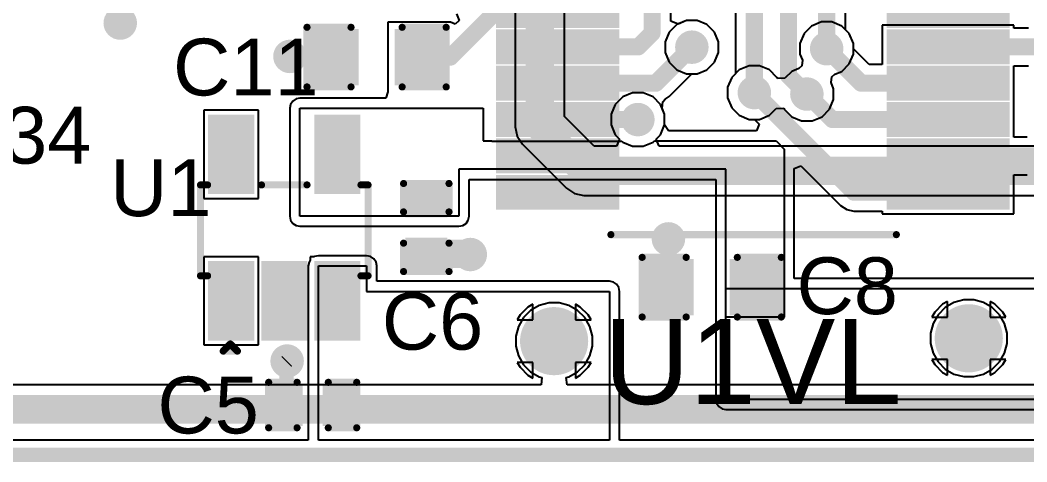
# Model space of a CAD drawing. Header units: millimetres. Extents: x 0 to 215, y 0 to 215.
# Drawn here: x 2.194 to 2.903, y 1.245 to 1.556 of the extents above; entities that cross this region are included whole.
import ezdxf

# ---------------------------------------------------------------- set-up
doc = ezdxf.new("R2010")
doc.units = ezdxf.units.MM
doc.header["$MEASUREMENT"] = 0
for name, color, linetype in [('BottomLayer', 5, 'Continuous'), ('BottomSolder', 6, 'Continuous'), ('Mechanical1', 6, 'Continuous'), ('MultiLayer', 9, 'Continuous'), ('PadHoleLayer', 156, 'Continuous'), ('TopLayer', 1, 'Continuous'), ('TopOverlay', 2, 'Continuous'), ('TopPaste', 8, 'Continuous'), ('TopSolder', 216, 'Continuous'), ('ViaHoleLayer', 16, 'Continuous')]:
    doc.layers.add(name, color=color, linetype=linetype)
doc.styles.add('Arial', font='', dxfattribs={"height": 0.2})
doc.styles.get('Arial').set_extended_font_data('Arial')

# ---------------------------------------------------------------- blocks, each defined once
blk = doc.blocks.new('SSOP_20_208____24')
at = {"layer": 'TopLayer'}
for points in [[(-0.17681, 0.12343), (-0.09807, 0.12343), (-0.09807, 0.10689), (-0.17681, 0.10689)], [(0.09807, 0.12343), (0.17681, 0.12343), (0.17681, 0.10689), (0.09807, 0.10689)], [(-0.17681, 0.09783), (-0.09807, 0.09783), (-0.09807, 0.0813), (-0.17681, 0.0813)], [(0.09807, 0.09783), (0.17681, 0.09783), (0.17681, 0.0813), (0.09807, 0.0813)], [(-0.17681, 0.07224), (-0.09807, 0.07224), (-0.09807, 0.05571), (-0.17681, 0.05571)], [(0.09807, 0.07224), (0.17681, 0.07224), (0.17681, 0.05571), (0.09807, 0.05571)], [(-0.17681, 0.04665), (-0.09807, 0.04665), (-0.09807, 0.03012), (-0.17681, 0.03012)], [(0.09807, 0.04665), (0.17681, 0.04665), (0.17681, 0.03012), (0.09807, 0.03012)], [(-0.17681, 0.02106), (-0.09807, 0.02106), (-0.09807, 0.00453), (-0.17681, 0.00453)], [(0.09807, 0.02106), (0.17681, 0.02106), (0.17681, 0.00453), (0.09807, 0.00453)], [(-0.17681, -0.00453), (-0.09807, -0.00453), (-0.09807, -0.02106), (-0.17681, -0.02106)], [(0.09807, -0.00453), (0.17681, -0.00453), (0.17681, -0.02106), (0.09807, -0.02106)], [(-0.17681, -0.03012), (-0.09807, -0.03012), (-0.09807, -0.04665), (-0.17681, -0.04665)], [(0.09807, -0.03012), (0.17681, -0.03012), (0.17681, -0.04665), (0.09807, -0.04665)], [(-0.17681, -0.05571), (-0.09807, -0.05571), (-0.09807, -0.07224), (-0.17681, -0.07224)], [(0.09807, -0.05571), (0.17681, -0.05571), (0.17681, -0.07224), (0.09807, -0.07224)], [(-0.17681, -0.0813), (-0.09807, -0.0813), (-0.09807, -0.09783), (-0.17681, -0.09783)], [(0.09807, -0.0813), (0.17681, -0.0813), (0.17681, -0.09783), (0.09807, -0.09783)], [(-0.17681, -0.10689), (-0.09807, -0.10689), (-0.09807, -0.12343), (-0.17681, -0.12343)], [(0.09807, -0.10689), (0.17681, -0.10689), (0.17681, -0.12343), (0.09807, -0.12343)]]:
    blk.add_hatch(color=1, dxfattribs=at).paths.add_polyline_path(points)
at = {"layer": 'TopPaste'}
for points in [[(-0.17681, 0.12343), (-0.09807, 0.12343), (-0.09807, 0.10689), (-0.17681, 0.10689)], [(0.09807, 0.12343), (0.17681, 0.12343), (0.17681, 0.10689), (0.09807, 0.10689)], [(-0.17681, 0.09783), (-0.09807, 0.09783), (-0.09807, 0.0813), (-0.17681, 0.0813)], [(0.09807, 0.09783), (0.17681, 0.09783), (0.17681, 0.0813), (0.09807, 0.0813)], [(-0.17681, 0.07224), (-0.09807, 0.07224), (-0.09807, 0.05571), (-0.17681, 0.05571)], [(0.09807, 0.07224), (0.17681, 0.07224), (0.17681, 0.05571), (0.09807, 0.05571)], [(-0.17681, 0.04665), (-0.09807, 0.04665), (-0.09807, 0.03012), (-0.17681, 0.03012)], [(0.09807, 0.04665), (0.17681, 0.04665), (0.17681, 0.03012), (0.09807, 0.03012)], [(-0.17681, 0.02106), (-0.09807, 0.02106), (-0.09807, 0.00453), (-0.17681, 0.00453)], [(0.09807, 0.02106), (0.17681, 0.02106), (0.17681, 0.00453), (0.09807, 0.00453)], [(-0.17681, -0.00453), (-0.09807, -0.00453), (-0.09807, -0.02106), (-0.17681, -0.02106)], [(0.09807, -0.00453), (0.17681, -0.00453), (0.17681, -0.02106), (0.09807, -0.02106)], [(-0.17681, -0.03012), (-0.09807, -0.03012), (-0.09807, -0.04665), (-0.17681, -0.04665)], [(0.09807, -0.03012), (0.17681, -0.03012), (0.17681, -0.04665), (0.09807, -0.04665)], [(-0.17681, -0.05571), (-0.09807, -0.05571), (-0.09807, -0.07224), (-0.17681, -0.07224)], [(0.09807, -0.05571), (0.17681, -0.05571), (0.17681, -0.07224), (0.09807, -0.07224)], [(-0.17681, -0.0813), (-0.09807, -0.0813), (-0.09807, -0.09783), (-0.17681, -0.09783)], [(0.09807, -0.0813), (0.17681, -0.0813), (0.17681, -0.09783), (0.09807, -0.09783)], [(-0.17681, -0.10689), (-0.09807, -0.10689), (-0.09807, -0.12343), (-0.17681, -0.12343)], [(0.09807, -0.10689), (0.17681, -0.10689), (0.17681, -0.12343), (0.09807, -0.12343)]]:
    blk.add_hatch(color=8, dxfattribs=at).paths.add_polyline_path(points)
at = {"layer": 'TopSolder'}
for points in [[(-0.18081, 0.12743), (-0.09407, 0.12743), (-0.09407, 0.10289), (-0.18081, 0.10289)], [(0.09407, 0.12743), (0.18081, 0.12743), (0.18081, 0.10289), (0.09407, 0.10289)], [(-0.18081, 0.10183), (-0.09407, 0.10183), (-0.09407, 0.0773), (-0.18081, 0.0773)], [(0.09407, 0.10183), (0.18081, 0.10183), (0.18081, 0.0773), (0.09407, 0.0773)], [(-0.18081, 0.07624), (-0.09407, 0.07624), (-0.09407, 0.05171), (-0.18081, 0.05171)], [(0.09407, 0.07624), (0.18081, 0.07624), (0.18081, 0.05171), (0.09407, 0.05171)], [(-0.18081, 0.05065), (-0.09407, 0.05065), (-0.09407, 0.02612), (-0.18081, 0.02612)], [(0.09407, 0.05065), (0.18081, 0.05065), (0.18081, 0.02612), (0.09407, 0.02612)], [(-0.18081, 0.02506), (-0.09407, 0.02506), (-0.09407, 0.00053), (-0.18081, 0.00053)], [(0.09407, 0.02506), (0.18081, 0.02506), (0.18081, 0.00053), (0.09407, 0.00053)], [(-0.18081, -0.00053), (-0.09407, -0.00053), (-0.09407, -0.02506), (-0.18081, -0.02506)], [(0.09407, -0.00053), (0.18081, -0.00053), (0.18081, -0.02506), (0.09407, -0.02506)], [(-0.18081, -0.02612), (-0.09407, -0.02612), (-0.09407, -0.05065), (-0.18081, -0.05065)], [(0.09407, -0.02612), (0.18081, -0.02612), (0.18081, -0.05065), (0.09407, -0.05065)], [(-0.18081, -0.05171), (-0.09407, -0.05171), (-0.09407, -0.07624), (-0.18081, -0.07624)], [(0.09407, -0.05171), (0.18081, -0.05171), (0.18081, -0.07624), (0.09407, -0.07624)], [(-0.18081, -0.0773), (-0.09407, -0.0773), (-0.09407, -0.10183), (-0.18081, -0.10183)], [(0.09407, -0.0773), (0.18081, -0.0773), (0.18081, -0.10183), (0.09407, -0.10183)], [(-0.18081, -0.10289), (-0.09407, -0.10289), (-0.09407, -0.12743), (-0.18081, -0.12743)], [(0.09407, -0.10289), (0.18081, -0.10289), (0.18081, -0.12743), (0.09407, -0.12743)]]:
    blk.add_hatch(color=216, dxfattribs=at).paths.add_polyline_path(points)
at = {"layer": 'TopOverlay', "const_width": 0.005}
for points in [[(-0.1, 0.145), (0.101, 0.145)], [(-0.18817, 0.11054), (-0.18817, 0.12054)], [(-0.18817, 0.12054), (-0.18317, 0.11554)], [(-0.18817, 0.11054), (-0.18317, 0.11554)], [(-0.1, -0.145), (0.101, -0.145)]]:
    blk.add_lwpolyline(points, dxfattribs=at)
at = {"layer": 'TopOverlay', "const_width": 0.0025}
for points in [[(-0.10125, 0.145, 1), (-0.09875, 0.145, 1)], [(0.09975, 0.145, 1), (0.10225, 0.145, 1)], [(-0.18942, 0.12054, 1), (-0.18692, 0.12054, 1)], [(-0.18942, 0.12054, 1), (-0.18692, 0.12054, 1)], [(-0.18442, 0.11554, 1), (-0.18192, 0.11554, 1)], [(-0.18442, 0.11554, 1), (-0.18192, 0.11554, 1)], [(-0.18942, 0.11054, 1), (-0.18692, 0.11054, 1)], [(-0.18942, 0.11054, 1), (-0.18692, 0.11054, 1)], [(-0.10125, -0.145, 1), (-0.09875, -0.145, 1)], [(0.09975, -0.145, 1), (0.10225, -0.145, 1)]]:
    blk.add_lwpolyline(points, format="xyb", close=True, dxfattribs=at)
blk = doc.blocks.new('TSOT_23_5_25')
at = {"layer": 'TopLayer'}
for points in [[(-0.02756, 0.04961), (-0.02756, 0.0252), (-0.07559, 0.0252), (-0.07559, 0.04961)], [(0.07559, 0.04961), (0.07559, 0.0252), (0.02756, 0.0252), (0.02756, 0.04961)], [(-0.02756, 0.0122), (-0.02756, -0.0122), (-0.07559, -0.0122), (-0.07559, 0.0122)], [(-0.02756, -0.0252), (-0.02756, -0.04961), (-0.07559, -0.04961), (-0.07559, -0.0252)], [(0.07559, -0.0252), (0.07559, -0.04961), (0.02756, -0.04961), (0.02756, -0.0252)]]:
    blk.add_hatch(color=1, dxfattribs=at).paths.add_polyline_path(points)
at = {"layer": 'TopPaste'}
for points in [[(-0.02756, 0.04961), (-0.02756, 0.0252), (-0.07559, 0.0252), (-0.07559, 0.04961)], [(0.07559, 0.04961), (0.07559, 0.0252), (0.02756, 0.0252), (0.02756, 0.04961)], [(-0.02756, 0.0122), (-0.02756, -0.0122), (-0.07559, -0.0122), (-0.07559, 0.0122)], [(-0.02756, -0.0252), (-0.02756, -0.04961), (-0.07559, -0.04961), (-0.07559, -0.0252)], [(0.07559, -0.0252), (0.07559, -0.04961), (0.02756, -0.04961), (0.02756, -0.0252)]]:
    blk.add_hatch(color=8, dxfattribs=at).paths.add_polyline_path(points)
at = {"layer": 'TopSolder'}
for points in [[(-0.02356, 0.05361), (-0.02356, 0.0212), (-0.07959, 0.0212), (-0.07959, 0.05361)], [(0.07959, 0.05361), (0.07959, 0.0212), (0.02356, 0.0212), (0.02356, 0.05361)], [(-0.02356, 0.0162), (-0.02356, -0.0162), (-0.07959, -0.0162), (-0.07959, 0.0162)], [(-0.02356, -0.0212), (-0.02356, -0.05361), (-0.07959, -0.05361), (-0.07959, -0.0212)], [(0.07959, -0.0212), (0.07959, -0.05361), (0.02356, -0.05361), (0.02356, -0.0212)]]:
    blk.add_hatch(color=216, dxfattribs=at).paths.add_polyline_path(points)
at = {"layer": 'TopOverlay', "const_width": 0.005}
for points in [[(-0.034, 0.059), (-0.034, 0.054)], [(-0.034, 0.059), (0.03, 0.059)], [(0.03, 0.059), (0.03, 0.054)], [(-0.087, 0.043), (-0.087, 0.033)], [(-0.087, 0.043), (-0.082, 0.038)], [(-0.082, 0.038), (-0.087, 0.033)], [(0.03, 0.016), (0.03, -0.016)], [(-0.034, -0.054), (-0.034, -0.059)], [(-0.034, -0.059), (0.03, -0.059)], [(0.03, -0.054), (0.03, -0.059)]]:
    blk.add_lwpolyline(points, dxfattribs=at)
at = {"layer": 'TopOverlay', "const_width": 0.0025}
for points in [[(-0.03525, 0.059, 1), (-0.03275, 0.059, 1)], [(-0.03525, 0.059, 1), (-0.03275, 0.059, 1)], [(0.02875, 0.059, 1), (0.03125, 0.059, 1)], [(0.02875, 0.059, 1), (0.03125, 0.059, 1)], [(-0.03525, 0.054, 1), (-0.03275, 0.054, 1)], [(0.02875, 0.054, 1), (0.03125, 0.054, 1)], [(-0.08825, 0.043, 1), (-0.08575, 0.043, 1)], [(-0.08825, 0.043, 1), (-0.08575, 0.043, 1)], [(-0.08825, 0.033, 1), (-0.08575, 0.033, 1)], [(-0.08825, 0.033, 1), (-0.08575, 0.033, 1)], [(-0.08325, 0.038, 1), (-0.08075, 0.038, 1)], [(-0.08325, 0.038, 1), (-0.08075, 0.038, 1)], [(0.02875, 0.016, 1), (0.03125, 0.016, 1)], [(0.02875, -0.016, 1), (0.03125, -0.016, 1)], [(-0.03525, -0.054, 1), (-0.03275, -0.054, 1)], [(-0.03525, -0.059, 1), (-0.03275, -0.059, 1)], [(-0.03525, -0.059, 1), (-0.03275, -0.059, 1)], [(0.02875, -0.054, 1), (0.03125, -0.054, 1)], [(0.02875, -0.059, 1), (0.03125, -0.059, 1)], [(0.02875, -0.059, 1), (0.03125, -0.059, 1)]]:
    blk.add_lwpolyline(points, format="xyb", close=True, dxfattribs=at)
blk = doc.blocks.new('T____P______TH_1_8___H_________0_92___145')
at = {"layer": 'BottomLayer'}
h = blk.add_hatch(color=5, dxfattribs=at)
edge = h.paths.add_edge_path()
edge.add_arc((0, 0), 0.02, 0, 360)
at = {"layer": 'BottomSolder'}
h = blk.add_hatch(color=6, dxfattribs=at)
edge = h.paths.add_edge_path()
edge.add_arc((0, 0), 0.024, 0, 360)
at = {"layer": 'MultiLayer'}
h = blk.add_hatch(color=9, dxfattribs=at)
edge = h.paths.add_edge_path()
edge.add_arc((0, 0), 0.02, 0, 360)
at = {"layer": 'PadHoleLayer'}
h = blk.add_hatch(color=156, dxfattribs=at)
edge = h.paths.add_edge_path()
edge.add_arc((0, 0), 0.01, 0, 360)
at = {"layer": 'TopLayer'}
h = blk.add_hatch(color=1, dxfattribs=at)
edge = h.paths.add_edge_path()
edge.add_arc((0, 0), 0.02, 0, 360)
at = {"layer": 'TopSolder'}
h = blk.add_hatch(color=216, dxfattribs=at)
edge = h.paths.add_edge_path()
edge.add_arc((0, 0), 0.024, 0, 360)
blk = doc.blocks.new('T____P______TH_1_8___H_________0_92___146')
at = {"layer": 'BottomLayer'}
h = blk.add_hatch(color=5, dxfattribs=at)
edge = h.paths.add_edge_path()
edge.add_arc((0, 0), 0.02, 0, 360)
at = {"layer": 'BottomSolder'}
h = blk.add_hatch(color=6, dxfattribs=at)
edge = h.paths.add_edge_path()
edge.add_arc((0, 0), 0.024, 0, 360)
at = {"layer": 'MultiLayer'}
h = blk.add_hatch(color=9, dxfattribs=at)
edge = h.paths.add_edge_path()
edge.add_arc((0, 0), 0.02, 0, 360)
at = {"layer": 'PadHoleLayer'}
h = blk.add_hatch(color=156, dxfattribs=at)
edge = h.paths.add_edge_path()
edge.add_arc((0, 0), 0.01, 0, 360)
at = {"layer": 'TopLayer'}
h = blk.add_hatch(color=1, dxfattribs=at)
edge = h.paths.add_edge_path()
edge.add_arc((0, 0), 0.02, 0, 360)
at = {"layer": 'TopSolder'}
h = blk.add_hatch(color=216, dxfattribs=at)
edge = h.paths.add_edge_path()
edge.add_arc((0, 0), 0.024, 0, 360)
blk = doc.blocks.new('C___0603_195')
at = {"layer": 'TopLayer'}
for points in [[(-0.015, 0.0175), (-0.015, -0.0175), (-0.045, -0.0175), (-0.045, 0.0175)], [(0.045, 0.0175), (0.045, -0.0175), (0.015, -0.0175), (0.015, 0.0175)]]:
    blk.add_hatch(color=1, dxfattribs=at).paths.add_polyline_path(points)
at = {"layer": 'TopPaste'}
for points in [[(-0.015, 0.0175), (-0.015, -0.0175), (-0.045, -0.0175), (-0.045, 0.0175)], [(0.045, 0.0175), (0.045, -0.0175), (0.015, -0.0175), (0.015, 0.0175)]]:
    blk.add_hatch(color=8, dxfattribs=at).paths.add_polyline_path(points)
at = {"layer": 'TopSolder'}
for points in [[(-0.01264, 0.01986), (-0.01264, -0.01986), (-0.04736, -0.01986), (-0.04736, 0.01986)], [(0.04736, 0.01986), (0.04736, -0.01986), (0.01264, -0.01986), (0.01264, 0.01986)]]:
    blk.add_hatch(color=216, dxfattribs=at).paths.add_polyline_path(points)
at = {"layer": 'TopOverlay', "const_width": 0.005}
for points in [[(-0.049, 0.021), (-0.018, 0.021)], [(-0.049, -0.021), (-0.049, 0.021)], [(0.018, 0.021), (0.049, 0.021)], [(0.049, -0.021), (0.049, 0.021)], [(-0.049, -0.021), (-0.018, -0.021)], [(0.018, -0.021), (0.049, -0.021)]]:
    blk.add_lwpolyline(points, dxfattribs=at)
at = {"layer": 'TopOverlay', "const_width": 0.0025}
for points in [[(-0.05025, 0.021, 1), (-0.04775, 0.021, 1)], [(-0.05025, 0.021, 1), (-0.04775, 0.021, 1)], [(-0.01925, 0.021, 1), (-0.01675, 0.021, 1)], [(0.01675, 0.021, 1), (0.01925, 0.021, 1)], [(0.04775, 0.021, 1), (0.05025, 0.021, 1)], [(0.04775, 0.021, 1), (0.05025, 0.021, 1)], [(-0.05025, -0.021, 1), (-0.04775, -0.021, 1)], [(-0.05025, -0.021, 1), (-0.04775, -0.021, 1)], [(-0.01925, -0.021, 1), (-0.01675, -0.021, 1)], [(0.01675, -0.021, 1), (0.01925, -0.021, 1)], [(0.04775, -0.021, 1), (0.05025, -0.021, 1)], [(0.04775, -0.021, 1), (0.05025, -0.021, 1)]]:
    blk.add_lwpolyline(points, format="xyb", close=True, dxfattribs=at)
blk = doc.blocks.new('C___0603_198')
at = {"layer": 'TopLayer'}
for points in [[(-0.015, 0.0175), (-0.015, -0.0175), (-0.045, -0.0175), (-0.045, 0.0175)], [(0.045, 0.0175), (0.045, -0.0175), (0.015, -0.0175), (0.015, 0.0175)]]:
    blk.add_hatch(color=1, dxfattribs=at).paths.add_polyline_path(points)
at = {"layer": 'TopPaste'}
for points in [[(-0.015, 0.0175), (-0.015, -0.0175), (-0.045, -0.0175), (-0.045, 0.0175)], [(0.045, 0.0175), (0.045, -0.0175), (0.015, -0.0175), (0.015, 0.0175)]]:
    blk.add_hatch(color=8, dxfattribs=at).paths.add_polyline_path(points)
at = {"layer": 'TopSolder'}
for points in [[(-0.01264, 0.01986), (-0.01264, -0.01986), (-0.04736, -0.01986), (-0.04736, 0.01986)], [(0.04736, 0.01986), (0.04736, -0.01986), (0.01264, -0.01986), (0.01264, 0.01986)]]:
    blk.add_hatch(color=216, dxfattribs=at).paths.add_polyline_path(points)
at = {"layer": 'TopOverlay', "const_width": 0.005}
for points in [[(-0.049, 0.021), (-0.018, 0.021)], [(-0.049, -0.021), (-0.049, 0.021)], [(0.018, 0.021), (0.049, 0.021)], [(0.049, -0.021), (0.049, 0.021)], [(-0.049, -0.021), (-0.018, -0.021)], [(0.018, -0.021), (0.049, -0.021)]]:
    blk.add_lwpolyline(points, dxfattribs=at)
at = {"layer": 'TopOverlay', "const_width": 0.0025}
for points in [[(-0.05025, 0.021, 1), (-0.04775, 0.021, 1)], [(-0.05025, 0.021, 1), (-0.04775, 0.021, 1)], [(-0.01925, 0.021, 1), (-0.01675, 0.021, 1)], [(0.01675, 0.021, 1), (0.01925, 0.021, 1)], [(0.04775, 0.021, 1), (0.05025, 0.021, 1)], [(0.04775, 0.021, 1), (0.05025, 0.021, 1)], [(-0.05025, -0.021, 1), (-0.04775, -0.021, 1)], [(-0.05025, -0.021, 1), (-0.04775, -0.021, 1)], [(-0.01925, -0.021, 1), (-0.01675, -0.021, 1)], [(0.01675, -0.021, 1), (0.01925, -0.021, 1)], [(0.04775, -0.021, 1), (0.05025, -0.021, 1)], [(0.04775, -0.021, 1), (0.05025, -0.021, 1)]]:
    blk.add_lwpolyline(points, format="xyb", close=True, dxfattribs=at)
blk = doc.blocks.new('C___0402_200')
at = {"layer": 'TopLayer'}
for points in [[(-0.0275, -0.0125), (-0.0275, 0.0125), (-0.0095, 0.0125), (-0.0095, -0.0125)], [(0.0095, -0.0125), (0.0095, 0.0125), (0.0275, 0.0125), (0.0275, -0.0125)]]:
    blk.add_hatch(color=1, dxfattribs=at).paths.add_polyline_path(points)
at = {"layer": 'TopPaste'}
for points in [[(-0.0275, -0.0125), (-0.0275, 0.0125), (-0.0095, 0.0125), (-0.0095, -0.0125)], [(0.0095, -0.0125), (0.0095, 0.0125), (0.0275, 0.0125), (0.0275, -0.0125)]]:
    blk.add_hatch(color=8, dxfattribs=at).paths.add_polyline_path(points)
at = {"layer": 'TopSolder'}
for points in [[(-0.02986, -0.01486), (-0.02986, 0.01486), (-0.00714, 0.01486), (-0.00714, -0.01486)], [(0.00714, -0.01486), (0.00714, 0.01486), (0.02986, 0.01486), (0.02986, -0.01486)]]:
    blk.add_hatch(color=216, dxfattribs=at).paths.add_polyline_path(points)
at = {"layer": 'TopOverlay', "const_width": 0.005}
for points in [[(-0.011, 0.016), (-0.031, 0.016)], [(-0.031, -0.016), (-0.031, 0.016)], [(0.031, 0.016), (0.011, 0.016)], [(0.031, -0.016), (0.031, 0.016)], [(-0.011, -0.016), (-0.031, -0.016)], [(0.031, -0.016), (0.011, -0.016)]]:
    blk.add_lwpolyline(points, dxfattribs=at)
at = {"layer": 'TopOverlay', "const_width": 0.0025}
for points in [[(-0.03225, 0.016, 1), (-0.02975, 0.016, 1)], [(-0.03225, 0.016, 1), (-0.02975, 0.016, 1)], [(-0.01225, 0.016, 1), (-0.00975, 0.016, 1)], [(0.00975, 0.016, 1), (0.01225, 0.016, 1)], [(0.02975, 0.016, 1), (0.03225, 0.016, 1)], [(0.02975, 0.016, 1), (0.03225, 0.016, 1)], [(-0.03225, -0.016, 1), (-0.02975, -0.016, 1)], [(-0.03225, -0.016, 1), (-0.02975, -0.016, 1)], [(-0.01225, -0.016, 1), (-0.00975, -0.016, 1)], [(0.00975, -0.016, 1), (0.01225, -0.016, 1)], [(0.02975, -0.016, 1), (0.03225, -0.016, 1)], [(0.02975, -0.016, 1), (0.03225, -0.016, 1)]]:
    blk.add_lwpolyline(points, format="xyb", close=True, dxfattribs=at)
blk = doc.blocks.new('C___0402_201')
at = {"layer": 'TopLayer'}
for points in [[(-0.0275, -0.0125), (-0.0275, 0.0125), (-0.0095, 0.0125), (-0.0095, -0.0125)], [(0.0095, -0.0125), (0.0095, 0.0125), (0.0275, 0.0125), (0.0275, -0.0125)]]:
    blk.add_hatch(color=1, dxfattribs=at).paths.add_polyline_path(points)
at = {"layer": 'TopPaste'}
for points in [[(-0.0275, -0.0125), (-0.0275, 0.0125), (-0.0095, 0.0125), (-0.0095, -0.0125)], [(0.0095, -0.0125), (0.0095, 0.0125), (0.0275, 0.0125), (0.0275, -0.0125)]]:
    blk.add_hatch(color=8, dxfattribs=at).paths.add_polyline_path(points)
at = {"layer": 'TopSolder'}
for points in [[(-0.02986, -0.01486), (-0.02986, 0.01486), (-0.00714, 0.01486), (-0.00714, -0.01486)], [(0.00714, -0.01486), (0.00714, 0.01486), (0.02986, 0.01486), (0.02986, -0.01486)]]:
    blk.add_hatch(color=216, dxfattribs=at).paths.add_polyline_path(points)
at = {"layer": 'TopOverlay', "const_width": 0.005}
for points in [[(-0.011, 0.016), (-0.031, 0.016)], [(-0.031, 0.016), (-0.031, -0.016)], [(0.031, 0.016), (0.011, 0.016)], [(0.031, 0.016), (0.031, -0.016)], [(-0.011, -0.016), (-0.031, -0.016)], [(0.031, -0.016), (0.011, -0.016)]]:
    blk.add_lwpolyline(points, dxfattribs=at)
at = {"layer": 'TopOverlay', "const_width": 0.0025}
for points in [[(-0.03225, 0.016, 1), (-0.02975, 0.016, 1)], [(-0.03225, 0.016, 1), (-0.02975, 0.016, 1)], [(-0.01225, 0.016, 1), (-0.00975, 0.016, 1)], [(0.00975, 0.016, 1), (0.01225, 0.016, 1)], [(0.02975, 0.016, 1), (0.03225, 0.016, 1)], [(0.02975, 0.016, 1), (0.03225, 0.016, 1)], [(-0.03225, -0.016, 1), (-0.02975, -0.016, 1)], [(-0.03225, -0.016, 1), (-0.02975, -0.016, 1)], [(-0.01225, -0.016, 1), (-0.00975, -0.016, 1)], [(0.00975, -0.016, 1), (0.01225, -0.016, 1)], [(0.02975, -0.016, 1), (0.03225, -0.016, 1)], [(0.02975, -0.016, 1), (0.03225, -0.016, 1)]]:
    blk.add_lwpolyline(points, format="xyb", close=True, dxfattribs=at)

msp = doc.modelspace()

# ---------------------------------------------------------------- hatches: boundary and pattern name
at = {"layer": 'BottomLayer'}
h = msp.add_hatch(color=5, dxfattribs=at)
edge = h.paths.add_edge_path()
edge.add_arc((2.2645, 1.554), 0.01181, 0, 360)
h = msp.add_hatch(color=5, dxfattribs=at)
edge = h.paths.add_edge_path()
edge.add_arc((2.667, 1.537), 0.01181, 0, 360)
h = msp.add_hatch(color=5, dxfattribs=at)
edge = h.paths.add_edge_path()
edge.add_arc((2.76193, 1.53594), 0.01181, 0, 360)
h = msp.add_hatch(color=5, dxfattribs=at)
edge = h.paths.add_edge_path()
edge.add_arc((2.384, 1.5305), 0.01181, 0, 360)
h = msp.add_hatch(color=5, dxfattribs=at)
edge = h.paths.add_edge_path()
edge.add_arc((2.711, 1.505), 0.01181, 0, 360)
h = msp.add_hatch(color=5, dxfattribs=at)
edge = h.paths.add_edge_path()
edge.add_arc((2.748, 1.504), 0.01181, 0, 360)
h = msp.add_hatch(color=5, dxfattribs=at)
edge = h.paths.add_edge_path()
edge.add_arc((2.629, 1.486), 0.01181, 0, 360)
h = msp.add_hatch(color=5, dxfattribs=at)
edge = h.paths.add_edge_path()
edge.add_arc((2.6505, 1.402), 0.01181, 0, 360)
h = msp.add_hatch(color=5, dxfattribs=at)
edge = h.paths.add_edge_path()
edge.add_arc((2.511, 1.391), 0.01181, 0, 360)
h = msp.add_hatch(color=5, dxfattribs=at)
edge = h.paths.add_edge_path()
edge.add_arc((2.382, 1.316), 0.01181, 0, 360)
at = {"layer": 'TopLayer'}
h = msp.add_hatch(color=1, dxfattribs=at)
edge = h.paths.add_edge_path()
edge.add_arc((2.2645, 1.554), 0.01181, 0, 360)
h = msp.add_hatch(color=1, dxfattribs=at)
edge = h.paths.add_edge_path()
edge.add_arc((2.667, 1.537), 0.01181, 0, 360)
h = msp.add_hatch(color=1, dxfattribs=at)
edge = h.paths.add_edge_path()
edge.add_arc((2.76193, 1.53594), 0.01181, 0, 360)
h = msp.add_hatch(color=1, dxfattribs=at)
edge = h.paths.add_edge_path()
edge.add_arc((2.384, 1.5305), 0.01181, 0, 360)
h = msp.add_hatch(color=1, dxfattribs=at)
edge = h.paths.add_edge_path()
edge.add_arc((2.711, 1.505), 0.01181, 0, 360)
h = msp.add_hatch(color=1, dxfattribs=at)
edge = h.paths.add_edge_path()
edge.add_arc((2.748, 1.504), 0.01181, 0, 360)
h = msp.add_hatch(color=1, dxfattribs=at)
edge = h.paths.add_edge_path()
edge.add_arc((2.629, 1.486), 0.01181, 0, 360)
h = msp.add_hatch(color=1, dxfattribs=at)
edge = h.paths.add_edge_path()
edge.add_arc((2.6505, 1.402), 0.01181, 0, 360)
h = msp.add_hatch(color=1, dxfattribs=at)
edge = h.paths.add_edge_path()
edge.add_arc((2.511, 1.391), 0.01181, 0, 360)
h = msp.add_hatch(color=1, dxfattribs=at)
edge = h.paths.add_edge_path()
edge.add_arc((2.382, 1.316), 0.01181, 0, 360)
at = {"layer": 'ViaHoleLayer'}
h = msp.add_hatch(color=16, dxfattribs=at)
edge = h.paths.add_edge_path()
edge.add_arc((2.2645, 1.554), 0.00591, 0, 360)
h = msp.add_hatch(color=16, dxfattribs=at)
edge = h.paths.add_edge_path()
edge.add_arc((2.667, 1.537), 0.00591, 0, 360)
h = msp.add_hatch(color=16, dxfattribs=at)
edge = h.paths.add_edge_path()
edge.add_arc((2.76193, 1.53594), 0.00591, 0, 360)
h = msp.add_hatch(color=16, dxfattribs=at)
edge = h.paths.add_edge_path()
edge.add_arc((2.384, 1.5305), 0.00591, 0, 360)
h = msp.add_hatch(color=16, dxfattribs=at)
edge = h.paths.add_edge_path()
edge.add_arc((2.711, 1.505), 0.00591, 0, 360)
h = msp.add_hatch(color=16, dxfattribs=at)
edge = h.paths.add_edge_path()
edge.add_arc((2.748, 1.504), 0.00591, 0, 360)
h = msp.add_hatch(color=16, dxfattribs=at)
edge = h.paths.add_edge_path()
edge.add_arc((2.629, 1.486), 0.00591, 0, 360)
h = msp.add_hatch(color=16, dxfattribs=at)
edge = h.paths.add_edge_path()
edge.add_arc((2.6505, 1.402), 0.00591, 0, 360)
h = msp.add_hatch(color=16, dxfattribs=at)
edge = h.paths.add_edge_path()
edge.add_arc((2.511, 1.391), 0.00591, 0, 360)
h = msp.add_hatch(color=16, dxfattribs=at)
edge = h.paths.add_edge_path()
edge.add_arc((2.382, 1.316), 0.00591, 0, 360)

# ---------------------------------------------------------------- linework, layer by layer
at = {"layer": 'BottomLayer'}
for p, q in [((2.77519, 1.54928), (2.77519, 2.09807)), ((2.54267, 1.646), (2.54267, 1.481)), ((2.57733, 1.48818), (2.57733, 1.63882)), ((2.69775, 1.61944), (2.69775, 1.51835)), ((2.65634, 1.55295), (2.65105, 1.54766)), ((2.66326, 1.55581), (2.65634, 1.55295)), ((2.67074, 1.55581), (2.66326, 1.55581)), ((2.67766, 1.55295), (2.67074, 1.55581)), ((2.68295, 1.54766), (2.67766, 1.55295)), ((2.65105, 1.54766), (2.64819, 1.54074)), ((2.68581, 1.54074), (2.68295, 1.54766)), ((2.77788, 1.54659), (2.77519, 1.54928)), ((2.78075, 1.53968), (2.77788, 1.54659)), ((2.64819, 1.54074), (2.64819, 1.53326)), ((2.68581, 1.53326), (2.68581, 1.54074)), ((2.78075, 1.53219), (2.78075, 1.53968)), ((2.64819, 1.53326), (2.65105, 1.52634)), ((2.68295, 1.52634), (2.68581, 1.53326)), ((2.77788, 1.52528), (2.78075, 1.53219)), ((2.65105, 1.52634), (2.65634, 1.52105)), ((2.67766, 1.52105), (2.68295, 1.52634)), ((2.77259, 1.51999), (2.77788, 1.52528)), ((2.65634, 1.52105), (2.66326, 1.51819)), ((2.66326, 1.51819), (2.67074, 1.51819)), ((2.67074, 1.51819), (2.67766, 1.52105)), ((2.69775, 1.51835), (2.69505, 1.51566)), ((2.76553, 1.51607), (2.7676, 1.51792)), ((2.7676, 1.51792), (2.77259, 1.51999)), ((2.69505, 1.51566), (2.69219, 1.50874)), ((2.765, 1.51212), (2.76553, 1.51607)), ((2.76681, 1.50774), (2.765, 1.51212)), ((2.62526, 1.50481), (2.61834, 1.50195)), ((2.63274, 1.50481), (2.62526, 1.50481)), ((2.63966, 1.50195), (2.63274, 1.50481)), ((2.69219, 1.50874), (2.69219, 1.50126)), ((2.76681, 1.50026), (2.76681, 1.50774)), ((2.61305, 1.49666), (2.61019, 1.48974)), ((2.61834, 1.50195), (2.61305, 1.49666)), ((2.64495, 1.49666), (2.63966, 1.50195)), ((2.64781, 1.48974), (2.64495, 1.49666)), ((2.69219, 1.50126), (2.69505, 1.49434)), ((2.76395, 1.49334), (2.76681, 1.50026)), ((2.61019, 1.48974), (2.61019, 1.48226)), ((2.64781, 1.48226), (2.64781, 1.48974)), ((2.69505, 1.49434), (2.70034, 1.48905)), ((2.70034, 1.48905), (2.70726, 1.48619)), ((2.71474, 1.48619), (2.72166, 1.48905)), ((2.72166, 1.48905), (2.72644, 1.49383)), ((2.72644, 1.49383), (2.73179, 1.49397)), ((2.73179, 1.49397), (2.73205, 1.49334)), ((2.73205, 1.49334), (2.73734, 1.48805)), ((2.75866, 1.48805), (2.76395, 1.49334)), ((2.59818, 1.46733), (2.57733, 1.48818)), ((2.61019, 1.48226), (2.61305, 1.47534)), ((2.64495, 1.47534), (2.64781, 1.48226)), ((2.70726, 1.48619), (2.71474, 1.48619)), ((2.73734, 1.48805), (2.74426, 1.48519)), ((2.74426, 1.48519), (2.75174, 1.48519)), ((2.75174, 1.48519), (2.75866, 1.48805)), ((2.54267, 1.481), (2.54399, 1.47437)), ((2.61305, 1.47534), (2.61606, 1.47233)), ((2.64194, 1.47233), (2.64495, 1.47534)), ((2.54399, 1.47437), (2.54774, 1.46874)), ((2.54774, 1.46874), (2.57874, 1.43774)), ((2.61606, 1.47233), (2.61399, 1.46733)), ((2.64401, 1.46733), (2.64194, 1.47233)), ((2.61399, 1.46733), (2.59818, 1.46733)), ((3.37282, 1.46733), (2.64401, 1.46733)), ((2.57874, 1.43774), (2.58437, 1.43399)), ((2.58437, 1.43399), (2.591, 1.43267)), ((2.591, 1.43267), (3.38, 1.43267)), ((2.55958, 1.35516), (2.55342, 1.35161)), ((2.56645, 1.357), (2.55958, 1.35516)), ((2.57355, 1.357), (2.56645, 1.357)), ((2.58042, 1.35516), (2.57355, 1.357)), ((2.58658, 1.35161), (2.58042, 1.35516)), ((2.85158, 1.35716), (2.84542, 1.35361)), ((2.85845, 1.359), (2.85158, 1.35716)), ((2.86555, 1.359), (2.85845, 1.359)), ((2.87242, 1.35716), (2.86555, 1.359)), ((2.87858, 1.35361), (2.87242, 1.35716)), ((2.55342, 1.35161), (2.54839, 1.34658)), ((2.59161, 1.34658), (2.58658, 1.35161)), ((2.84039, 1.34858), (2.83684, 1.34242)), ((2.84542, 1.35361), (2.84039, 1.34858)), ((2.88361, 1.34858), (2.87858, 1.35361)), ((2.88716, 1.34242), (2.88361, 1.34858)), ((2.54484, 1.34042), (2.543, 1.33355)), ((2.54839, 1.34658), (2.54484, 1.34042)), ((2.59516, 1.34042), (2.59161, 1.34658)), ((2.597, 1.33355), (2.59516, 1.34042)), ((2.83684, 1.34242), (2.835, 1.33555)), ((2.889, 1.33555), (2.88716, 1.34242)), ((2.543, 1.33355), (2.543, 1.32645)), ((2.597, 1.32645), (2.597, 1.33355)), ((2.835, 1.33555), (2.835, 1.32845)), ((2.889, 1.32845), (2.889, 1.33555)), ((2.543, 1.32645), (2.54484, 1.31958)), ((2.59516, 1.31958), (2.597, 1.32645)), ((2.835, 1.32845), (2.83684, 1.32158)), ((2.88716, 1.32158), (2.889, 1.32845)), ((2.54484, 1.31958), (2.54839, 1.31342)), ((2.59161, 1.31342), (2.59516, 1.31958)), ((2.83684, 1.32158), (2.84039, 1.31542)), ((2.88361, 1.31542), (2.88716, 1.32158)), ((2.54839, 1.31342), (2.55342, 1.30839)), ((2.58658, 1.30839), (2.59161, 1.31342)), ((2.84039, 1.31542), (2.84542, 1.31039)), ((2.87858, 1.31039), (2.88361, 1.31542)), ((2.55342, 1.30839), (2.55958, 1.30484)), ((2.55958, 1.30484), (2.56147, 1.30433)), ((2.57853, 1.30433), (2.58042, 1.30484)), ((2.58042, 1.30484), (2.58658, 1.30839)), ((2.84542, 1.31039), (2.85158, 1.30684)), ((2.85158, 1.30684), (2.85845, 1.305)), ((2.85845, 1.305), (2.86555, 1.305)), ((2.86555, 1.305), (2.87242, 1.30684)), ((2.87242, 1.30684), (2.87858, 1.31039)), ((2.56081, 1.29933), (0.725, 1.29933)), ((2.56147, 1.30433), (2.56081, 1.29933)), ((2.57919, 1.29933), (2.57853, 1.30433)), ((2.95582, 1.29933), (2.57919, 1.29933))]:
    msp.add_line(p, q, dxfattribs=at)
for points, const_width in [([(2.76193, 1.53594), (2.76193, 2.09807)], 0.012), ([(2.735, 1.517), (2.735, 1.894)], 0.012), ([(2.711, 1.505), (2.711, 1.891)], 0.012), ([(2.56, 1.481), (2.56, 1.646)], 0.02), ([(2.735, 1.517), (2.748, 1.504)], 0.012), ([(2.56, 1.481), (2.591, 1.45)], 0.02), ([(2.591, 1.45), (3.38, 1.45)], 0.02), ([(0.725, 1.282), (2.963, 1.282)], 0.02)]:
    msp.add_lwpolyline(points, dxfattribs=dict(at, const_width=const_width))
for points, const_width in [([(2.75894, 1.53594, 1), (2.76493, 1.53594, 1)], 0.006), ([(2.732, 1.517, 1), (2.738, 1.517, 1)], 0.006), ([(2.732, 1.517, 1), (2.738, 1.517, 1)], 0.006), ([(2.708, 1.505, 1), (2.714, 1.505, 1)], 0.006), ([(2.745, 1.504, 1), (2.751, 1.504, 1)], 0.006), ([(2.555, 1.481, 1), (2.565, 1.481, 1)], 0.01), ([(2.555, 1.481, 1), (2.565, 1.481, 1)], 0.01), ([(2.586, 1.45, 1), (2.596, 1.45, 1)], 0.01), ([(2.586, 1.45, 1), (2.596, 1.45, 1)], 0.01)]:
    msp.add_lwpolyline(points, format="xyb", close=True, dxfattribs=dict(at, const_width=const_width))
at = {"layer": 'Mechanical1', "const_width": 0.01}
msp.add_lwpolyline([(0.765, 1.25), (4.11, 1.25)], dxfattribs=at)
at = {"layer": 'TopLayer'}
for p, q in [((2.50128, 1.5605), (2.50319, 1.5559)), ((2.65225, 1.55539), (2.65225, 1.56165)), ((2.497, 1.5545), (2.453, 1.5545)), ((2.453, 1.5545), (2.453, 1.5055)), ((2.50039, 1.5531), (2.497, 1.5545)), ((2.497, 1.5545), (2.497, 1.5545)), ((2.50319, 1.5559), (2.50039, 1.5531)), ((2.65725, 1.55332), (2.65225, 1.55539)), ((2.66326, 1.55581), (2.65725, 1.55332)), ((2.67074, 1.55581), (2.66326, 1.55581)), ((2.67766, 1.55295), (2.67074, 1.55581)), ((2.68295, 1.54766), (2.67766, 1.55295)), ((2.75819, 1.55475), (2.75128, 1.55188)), ((2.76568, 1.55475), (2.75819, 1.55475)), ((2.77259, 1.55188), (2.76568, 1.55475)), ((2.68581, 1.54074), (2.68295, 1.54766)), ((2.74599, 1.54659), (2.74312, 1.53968)), ((2.75128, 1.55188), (2.74599, 1.54659)), ((2.77788, 1.54659), (2.77259, 1.55188)), ((2.78075, 1.53968), (2.77788, 1.54659)), ((2.89381, 1.55247), (2.80107, 1.55247)), ((2.80107, 1.55247), (2.80107, 1.52487)), ((2.89381, 1.55046), (2.89381, 1.55247)), ((2.904, 1.55046), (2.89381, 1.55046)), ((2.68581, 1.53326), (2.68581, 1.54074)), ((2.74312, 1.53968), (2.74312, 1.53219)), ((2.78075, 1.53587), (2.78075, 1.53968)), ((2.68295, 1.52634), (2.68581, 1.53326)), ((2.74312, 1.53219), (2.74494, 1.52781)), ((2.79175, 1.52487), (2.78075, 1.53587)), ((2.67766, 1.52105), (2.68295, 1.52634)), ((2.74494, 1.52781), (2.7444, 1.52386)), ((2.80107, 1.52487), (2.79175, 1.52487)), ((2.65099, 1.50224), (2.66693, 1.51819)), ((2.66693, 1.51819), (2.67074, 1.51819)), ((2.67074, 1.51819), (2.67766, 1.52105)), ((2.70034, 1.52095), (2.69505, 1.51566)), ((2.70726, 1.52381), (2.70034, 1.52095)), ((2.71474, 1.52381), (2.70726, 1.52381)), ((2.72166, 1.52095), (2.71474, 1.52381)), ((2.72695, 1.51566), (2.72166, 1.52095)), ((2.73734, 1.51995), (2.73256, 1.51517)), ((2.74234, 1.52202), (2.73734, 1.51995)), ((2.7444, 1.52386), (2.74234, 1.52202)), ((2.89381, 1.49635), (2.89381, 1.52395)), ((2.89381, 1.52395), (2.904, 1.52395)), ((2.69505, 1.51566), (2.69219, 1.50874)), ((2.72721, 1.51503), (2.72695, 1.51566)), ((2.73256, 1.51517), (2.72721, 1.51503)), ((2.453, 1.5055), (2.45146, 1.50114)), ((2.453, 1.5055), (2.453, 1.5055)), ((2.69219, 1.50874), (2.69219, 1.50126)), ((2.38441, 1.49673), (2.38386, 1.494)), ((2.38595, 1.49905), (2.38441, 1.49673)), ((2.38827, 1.50059), (2.38595, 1.49905)), ((2.391, 1.50114), (2.38827, 1.50059)), ((2.45146, 1.50114), (2.391, 1.50114)), ((2.64599, 1.49413), (2.64657, 1.4985)), ((2.64657, 1.4985), (2.64826, 1.50042)), ((2.64826, 1.50042), (2.65099, 1.50224)), ((2.69219, 1.50126), (2.69505, 1.49434)), ((2.89381, 1.47369), (2.89381, 1.49635)), ((2.3618, 1.49259), (2.32339, 1.49259)), ((2.32339, 1.49259), (2.32339, 1.43056)), ((2.3618, 1.43056), (2.3618, 1.49259)), ((2.38386, 1.494), (2.38386, 1.418)), ((2.391, 1.418), (2.391, 1.494)), ((2.391, 1.494), (2.52, 1.494)), ((2.52, 1.494), (2.52, 1.471)), ((2.64781, 1.48974), (2.64599, 1.49413)), ((2.64781, 1.48226), (2.64781, 1.48974)), ((2.69505, 1.49434), (2.70034, 1.48905)), ((2.70034, 1.48905), (2.70726, 1.48619)), ((2.65056, 1.47814), (2.64781, 1.48226)), ((2.70726, 1.48619), (2.71107, 1.48619)), ((2.71107, 1.48619), (2.7145, 1.48276)), ((2.7145, 1.48276), (2.71258, 1.47814)), ((2.71258, 1.47814), (2.65056, 1.47814)), ((2.52, 1.471), (2.52619, 1.471)), ((2.52619, 1.471), (2.52619, 1.47076)), ((2.52619, 1.47076), (2.61764, 1.47076)), ((2.61764, 1.47076), (2.61834, 1.47005)), ((2.61834, 1.47005), (2.62526, 1.46719)), ((2.63274, 1.46719), (2.63966, 1.47005)), ((2.63966, 1.47005), (2.6406, 1.471)), ((2.6406, 1.471), (2.72626, 1.471)), ((2.72626, 1.471), (2.732, 1.46525)), ((2.903, 1.47369), (2.89381, 1.47369)), ((2.62526, 1.46719), (2.63274, 1.46719)), ((2.732, 1.46525), (2.732, 1.451)), ((2.73914, 1.45158), (2.74376, 1.4535)), ((2.74376, 1.4535), (2.77178, 1.42547)), ((2.691, 1.451), (2.503, 1.451)), ((2.503, 1.451), (2.503, 1.418)), ((2.691, 1.347), (2.691, 1.451)), ((2.732, 1.451), (2.732, 1.347)), ((2.73914, 1.37414), (2.73914, 1.45158)), ((2.89381, 1.41957), (2.89381, 1.44718)), ((2.89381, 1.44718), (2.903, 1.44718)), ((2.51014, 1.418), (2.51014, 1.44386)), ((2.51014, 1.44386), (2.68386, 1.44386)), ((2.68386, 1.44386), (2.68386, 1.367)), ((2.32339, 1.43056), (2.3618, 1.43056)), ((2.77178, 1.42547), (2.77609, 1.4226)), ((2.38386, 1.418), (2.38441, 1.41527)), ((2.503, 1.418), (2.391, 1.418)), ((2.50959, 1.41527), (2.51014, 1.418)), ((2.77609, 1.4226), (2.78116, 1.42159)), ((2.78116, 1.42159), (2.80107, 1.42159)), ((2.80107, 1.42159), (2.80107, 1.41957)), ((2.80107, 1.41957), (2.89381, 1.41957)), ((2.38441, 1.41527), (2.38595, 1.41295)), ((2.38595, 1.41295), (2.38827, 1.41141)), ((2.38827, 1.41141), (2.391, 1.41086)), ((2.391, 1.41086), (2.503, 1.41086)), ((2.503, 1.41086), (2.50573, 1.41141)), ((2.50573, 1.41141), (2.50805, 1.41295)), ((2.50805, 1.41295), (2.50959, 1.41527)), ((2.3618, 1.38944), (2.32339, 1.38944)), ((2.32339, 1.38944), (2.32339, 1.32741)), ((2.3618, 1.32741), (2.3618, 1.38944)), ((2.40104, 1.38944), (2.3982, 1.38944)), ((2.3982, 1.38944), (2.3982, 1.38691)), ((2.40127, 1.38959), (2.40104, 1.38944)), ((2.404, 1.39014), (2.40127, 1.38959)), ((2.438, 1.39014), (2.404, 1.39014)), ((2.44073, 1.38959), (2.438, 1.39014)), ((2.44305, 1.38805), (2.44073, 1.38959)), ((2.39741, 1.38573), (2.39686, 1.383)), ((2.39686, 1.383), (2.39686, 1.2602)), ((2.3982, 1.38691), (2.39741, 1.38573)), ((2.404, 1.2602), (2.404, 1.383)), ((2.404, 1.383), (2.438, 1.383)), ((2.438, 1.383), (2.438, 1.365)), ((2.44459, 1.38573), (2.44305, 1.38805)), ((2.44514, 1.383), (2.44459, 1.38573)), ((2.44514, 1.37214), (2.44514, 1.383)), ((2.609, 1.37214), (2.44514, 1.37214)), ((2.61173, 1.37159), (2.609, 1.37214)), ((2.61405, 1.37005), (2.61173, 1.37159)), ((2.61559, 1.36773), (2.61405, 1.37005)), ((2.96513, 1.37414), (2.73914, 1.37414)), ((2.438, 1.365), (2.609, 1.365)), ((2.609, 1.365), (2.609, 1.2602)), ((2.61614, 1.365), (2.61559, 1.36773)), ((2.61614, 1.2602), (2.61614, 1.365)), ((2.68386, 1.367), (2.68386, 1.347)), ((2.691, 1.289), (2.691, 1.367)), ((2.691, 1.367), (3.072, 1.367)), ((2.55158, 1.35401), (2.54599, 1.34842)), ((2.555, 1.35598), (2.55158, 1.35401)), ((2.555, 1.345), (2.555, 1.35598)), ((2.58842, 1.35401), (2.585, 1.35598)), ((2.585, 1.35598), (2.585, 1.345)), ((2.59401, 1.34842), (2.58842, 1.35401)), ((2.84358, 1.35601), (2.83799, 1.35042)), ((2.847, 1.35798), (2.84358, 1.35601)), ((2.847, 1.347), (2.847, 1.35798)), ((2.88042, 1.35601), (2.877, 1.35798)), ((2.877, 1.35798), (2.877, 1.347)), ((2.88601, 1.35042), (2.88042, 1.35601)), ((2.54599, 1.34842), (2.54402, 1.345)), ((2.59598, 1.345), (2.59401, 1.34842)), ((2.68386, 1.347), (2.68386, 1.289)), ((2.732, 1.347), (2.691, 1.347)), ((2.83799, 1.35042), (2.83602, 1.347)), ((2.83602, 1.347), (2.847, 1.347)), ((2.877, 1.347), (2.88798, 1.347)), ((2.88798, 1.347), (2.88601, 1.35042)), ((2.54402, 1.345), (2.555, 1.345)), ((2.585, 1.345), (2.59598, 1.345)), ((2.32339, 1.32741), (2.3618, 1.32741)), ((2.555, 1.315), (2.54402, 1.315)), ((2.54402, 1.315), (2.54599, 1.31158)), ((2.54599, 1.31158), (2.55158, 1.30599)), ((2.555, 1.30402), (2.555, 1.315)), ((2.59598, 1.315), (2.585, 1.315)), ((2.585, 1.315), (2.585, 1.30402)), ((2.58842, 1.30599), (2.59401, 1.31158)), ((2.59401, 1.31158), (2.59598, 1.315)), ((2.847, 1.317), (2.83602, 1.317)), ((2.83602, 1.317), (2.83799, 1.31358)), ((2.83799, 1.31358), (2.84358, 1.30799)), ((2.847, 1.30602), (2.847, 1.317)), ((2.88798, 1.317), (2.877, 1.317)), ((2.877, 1.317), (2.877, 1.30602)), ((2.88042, 1.30799), (2.88601, 1.31358)), ((2.88601, 1.31358), (2.88798, 1.317)), ((2.55158, 1.30599), (2.555, 1.30402)), ((2.585, 1.30402), (2.58842, 1.30599)), ((2.84358, 1.30799), (2.847, 1.30602)), ((2.877, 1.30602), (2.88042, 1.30799)), ((2.68386, 1.289), (2.68441, 1.28627)), ((2.68441, 1.28627), (2.68595, 1.28395)), ((2.68595, 1.28395), (2.68827, 1.28241)), ((3.103, 1.289), (2.691, 1.289)), ((2.68827, 1.28241), (2.691, 1.28186)), ((2.691, 1.28186), (3.103, 1.28186)), ((2.39686, 1.2602), (0.75, 1.2602)), ((2.609, 1.2602), (2.404, 1.2602)), ((3.83353, 1.2602), (2.61614, 1.2602))]:
    msp.add_line(p, q, dxfattribs=at)
for points, const_width in [([(2.265, 1.5545), (2.265, 1.585)], 0.01), ([(2.639, 1.547), (2.639, 1.575)], 0.012), ([(2.497, 1.53), (2.5298, 1.5628)], 0.012), ([(2.6292, 1.5372), (2.639, 1.547)], 0.012), ([(2.57256, 1.5372), (2.6292, 1.5372)], 0.012), ([(2.64161, 1.51161), (2.667, 1.537)], 0.012), ([(2.76193, 1.53594), (2.78626, 1.51161)], 0.012), ([(2.84744, 1.5372), (2.926, 1.5372)], 0.012), ([(2.3845, 1.53), (2.415, 1.53)], 0.01), ([(2.475, 1.53), (2.497, 1.53)], 0.012), ([(2.57256, 1.51161), (2.64161, 1.51161)], 0.012), ([(2.78626, 1.51161), (2.84744, 1.51161)], 0.012), ([(2.711, 1.505), (2.78116, 1.43484)], 0.012), ([(2.748, 1.504), (2.76598, 1.48602)], 0.012), ([(2.57256, 1.48602), (2.62898, 1.48602)], 0.012), ([(2.62898, 1.48602), (2.629, 1.486)], 0.012), ([(2.76598, 1.48602), (2.84744, 1.48602)], 0.012), ([(2.84744, 1.46043), (2.925, 1.46043)], 0.012), ([(2.78116, 1.43484), (2.84744, 1.43484)], 0.012), ([(2.6505, 1.3685), (2.6505, 1.402)], 0.01), ([(2.48, 1.3915), (2.5105, 1.3915)], 0.02), ([(2.3815, 1.3155), (2.382, 1.316)], 0.01), ([(2.3815, 1.285), (2.3815, 1.3155)], 0.01)]:
    msp.add_lwpolyline(points, dxfattribs=dict(at, const_width=const_width))
for points, const_width in [([(2.2625, 1.5545, 1), (2.2675, 1.5545, 1)], 0.005), ([(2.636, 1.547, 1), (2.642, 1.547, 1)], 0.006), ([(2.636, 1.547, 1), (2.642, 1.547, 1)], 0.006), ([(2.56956, 1.5372, 1), (2.57556, 1.5372, 1)], 0.006), ([(2.6262, 1.5372, 1), (2.6322, 1.5372, 1)], 0.006), ([(2.6262, 1.5372, 1), (2.6322, 1.5372, 1)], 0.006), ([(2.664, 1.537, 1), (2.67, 1.537, 1)], 0.006), ([(2.75894, 1.53594, 1), (2.76493, 1.53594, 1)], 0.006), ([(2.84444, 1.5372, 1), (2.85044, 1.5372, 1)], 0.006), ([(2.382, 1.53, 1), (2.387, 1.53, 1)], 0.005), ([(2.4125, 1.53, 1), (2.4175, 1.53, 1)], 0.005), ([(2.472, 1.53, 1), (2.478, 1.53, 1)], 0.006), ([(2.494, 1.53, 1), (2.5, 1.53, 1)], 0.006), ([(2.494, 1.53, 1), (2.5, 1.53, 1)], 0.006), ([(2.56956, 1.51161, 1), (2.57556, 1.51161, 1)], 0.006), ([(2.63861, 1.51161, 1), (2.64461, 1.51161, 1)], 0.006), ([(2.63861, 1.51161, 1), (2.64461, 1.51161, 1)], 0.006), ([(2.78326, 1.51161, 1), (2.78926, 1.51161, 1)], 0.006), ([(2.78326, 1.51161, 1), (2.78926, 1.51161, 1)], 0.006), ([(2.84444, 1.51161, 1), (2.85044, 1.51161, 1)], 0.006), ([(2.708, 1.505, 1), (2.714, 1.505, 1)], 0.006), ([(2.745, 1.504, 1), (2.751, 1.504, 1)], 0.006), ([(2.56956, 1.48602, 1), (2.57556, 1.48602, 1)], 0.006), ([(2.62598, 1.48602, 1), (2.63198, 1.48602, 1)], 0.006), ([(2.62598, 1.48602, 1), (2.63198, 1.48602, 1)], 0.006), ([(2.626, 1.486, 1), (2.632, 1.486, 1)], 0.006), ([(2.76298, 1.48602, 1), (2.76898, 1.48602, 1)], 0.006), ([(2.76298, 1.48602, 1), (2.76898, 1.48602, 1)], 0.006), ([(2.84444, 1.48602, 1), (2.85044, 1.48602, 1)], 0.006), ([(2.84444, 1.46043, 1), (2.85044, 1.46043, 1)], 0.006), ([(2.77816, 1.43484, 1), (2.78416, 1.43484, 1)], 0.006), ([(2.77816, 1.43484, 1), (2.78416, 1.43484, 1)], 0.006), ([(2.84444, 1.43484, 1), (2.85044, 1.43484, 1)], 0.006), ([(2.648, 1.402, 1), (2.653, 1.402, 1)], 0.005), ([(2.475, 1.3915, 1), (2.485, 1.3915, 1)], 0.01), ([(2.5055, 1.3915, 1), (2.5155, 1.3915, 1)], 0.01), ([(2.648, 1.3685, 1), (2.653, 1.3685, 1)], 0.005), ([(2.379, 1.3155, 1), (2.384, 1.3155, 1)], 0.005), ([(2.379, 1.3155, 1), (2.384, 1.3155, 1)], 0.005), ([(2.3795, 1.316, 1), (2.3845, 1.316, 1)], 0.005), ([(2.379, 1.285, 1), (2.384, 1.285, 1)], 0.005)]:
    msp.add_lwpolyline(points, format="xyb", close=True, dxfattribs=dict(at, const_width=const_width))

# ---------------------------------------------------------------- block references
for name, p in [('SSOP_20_208____24', (2.71, 1.55)), ('C___0603_195', (2.445, 1.53)), ('C___0603_198', (2.681, 1.368)), ('T____P______TH_1_8___H_________0_92___146', (2.57, 1.33)), ('T____P______TH_1_8___H_________0_92___145', (2.862, 1.332))]:
    msp.add_blockref(name, p)
for name, p, rotation in [('TSOT_23_5_25', (2.38, 1.41), 90), ('C___0402_200', (2.48, 1.41), 270), ('C___0402_201', (2.4, 1.285), 180)]:
    msp.add_blockref(name, p, dxfattribs=dict(rotation=rotation))

# ---------------------------------------------------------------- texts
at = {"layer": 'TopOverlay', "style": 'Arial'}
for s, height, p in [('C11', 0.04, (2.30168, 1.50301)), ('R34', 0.04, (2.14168, 1.45501)), ('U1', 0.04, (2.25734, 1.41801)), ('C8', 0.04, (2.74068, 1.34901)), ('C6', 0.04, (2.44868, 1.32401)), ('U1VL', 0.06, (2.605, 1.2857)), ('C5', 0.04, (2.29068, 1.26501))]:
    msp.add_text(s, height=height, dxfattribs=at).set_placement(p)

doc.saveas('drawing.dxf')
